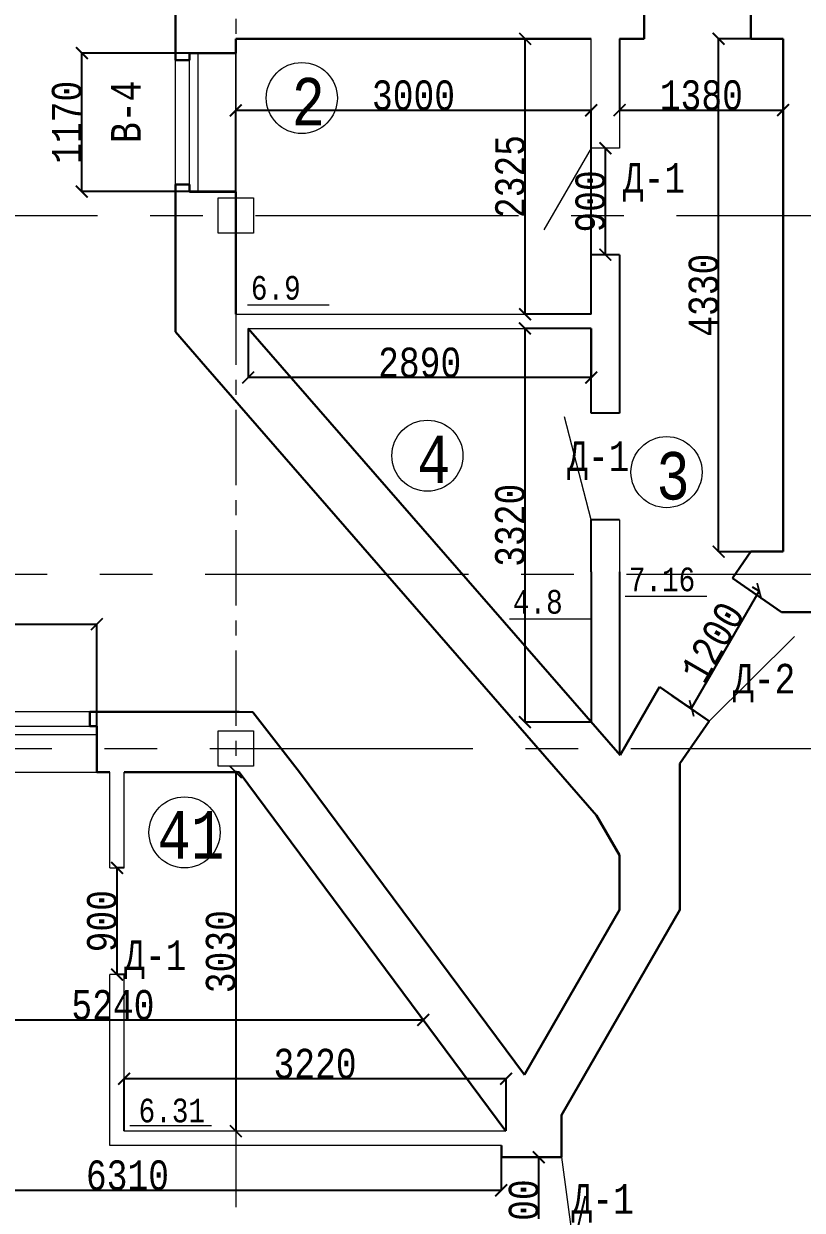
# Model space of a CAD drawing. Header units: millimetres. Extents: x -689206 to 4969298, y -1019800 to 703299.
# Drawn here: x 58652 to 65225, y -214572 to -204555 of the extents above; entities that cross this region are included whole.
import ezdxf

# ---------------------------------------------------------------- set-up
doc = ezdxf.new("R2010")
doc.units = ezdxf.units.MM
doc.linetypes.add('JIS_02_4.0', pattern=[5.5, 4, -1.5])
doc.linetypes.add('осеваяX2', pattern=[101.6, 63.5, -12.7, 12.7, -12.7])
for name, color, linetype, lineweight in [('несущие', 7, 'Continuous', 30), ('ОКНА', 250, 'Continuous', 20), ('РАЗМЕРЫ', 7, 'Continuous', 9), ('сваи', 7, 'JIS_02_4.0', 30), ('Слой1', 7, 'Continuous', 30), ('стены', 7, 'Continuous', 20)]:
    doc.layers.add(name, color=color, linetype=linetype, lineweight=lineweight)
doc.layers.add('четотам', color=7, linetype='Continuous')
doc.styles.add('Аннотативный', font='isocteur.ttf', dxfattribs={"width": 0.7, "height": 250})
doc.dimstyles.new('Аннотативный', dxfattribs={"dimscale": 0, "dimtxt": 250, "dimasz": 100, "dimexe": 1.25, "dimexo": 0.625, "dimtad": 1, "dimdec": 0, "dimtxsty": 'Аннотативный', "dimblk": 'ARCHTICK', "dimcen": 2.5, "dimadec": 0, "dimazin": 0, "dimtfac": 1, "dimtdec": 0, "dimtmove": 0, "dimatfit": 3, "dimfxl": 1, "dimarcsym": 0})

# ---------------------------------------------------------------- blocks, each defined once
blk = doc.blocks.new('_ArchTick')
at = {"color": 0, "linetype": 'ByBlock', "const_width": 0.15}
blk.add_lwpolyline([(-0.5, -0.5), (0.5, 0.5)], dxfattribs=at)
blk = doc.blocks.new('*D2291')
at = {"layer": 'Defpoints', "color": 0, "lineweight": 15, "transparency": 16777216}
for p in [(59143, -204802), (60443, -204802), (60443, -205972)]:
    blk.add_point(p, dxfattribs=at)
at = {"layer": 'ОКНА', "color": 0, "lineweight": -2, "transparency": 16777216}
for p, q in [((60442, -204802), (59141, -204802)), ((59143, -205972), (59143, -204802)), ((60442, -205972), (59141, -205972))]:
    blk.add_line(p, q, dxfattribs=at)
at = {"layer": 'ОКНА', "color": 0, "lineweight": -2, "transparency": 16777216, "xscale": 100, "yscale": 100, "zscale": 100}
for p, rotation in [((59143, -204802), 90), ((59143, -205972), 270)]:
    blk.add_blockref('_ArchTick', p, dxfattribs=dict(at, rotation=rotation))
at = {"layer": 'ОКНА', "color": 0, "lineweight": 5, "transparency": 16777216, "insert": (59017, -205387), "char_height": 250, "attachment_point": 5, "rotation": 90, "style": 'Аннотативный'}
blk.add_mtext('1170', dxfattribs=at)
blk = doc.blocks.new('*D2268')
at = {"layer": 'Defpoints', "color": 0, "linetype": 'ByBlock', "lineweight": 15, "transparency": 16777216}
for p in [(62683, -214124), (56373, -214404), (56373, -214404)]:
    blk.add_point(p, dxfattribs=at)
at = {"layer": 'РАЗМЕРЫ', "color": 0, "linetype": 'ByBlock', "lineweight": -2, "transparency": 16777216}
for p, q in [((62683, -214125), (62683, -214405)), ((56373, -214403), (56373, -214403)), ((62683, -214404), (56373, -214404))]:
    blk.add_line(p, q, dxfattribs=at)
at = {"layer": 'РАЗМЕРЫ', "color": 0, "linetype": 'ByBlock', "lineweight": -2, "transparency": 16777216, "xscale": 100, "yscale": 100, "zscale": 100, "rotation": 180}
blk.add_blockref('_ArchTick', (56373, -214404), dxfattribs=at)
at = {"layer": 'РАЗМЕРЫ', "color": 0, "linetype": 'ByBlock', "lineweight": -2, "transparency": 16777216, "xscale": 100, "yscale": 100, "zscale": 100}
blk.add_blockref('_ArchTick', (62683, -214404), dxfattribs=at)
at = {"layer": 'РАЗМЕРЫ', "color": 0, "linetype": 'ByBlock', "lineweight": 9, "transparency": 16777216, "insert": (59528, -214278), "char_height": 250, "attachment_point": 5, "style": 'Аннотативный'}
blk.add_mtext('6310', dxfattribs=at)
blk = doc.blocks.new('*D2269')
at = {"layer": 'Defpoints', "color": 0, "linetype": 'ByBlock', "lineweight": 15, "transparency": 16777216}
for p in [(59270, -209624), (57170, -210874), (59270, -210874)]:
    blk.add_point(p, dxfattribs=at)
at = {"layer": 'РАЗМЕРЫ', "color": 0, "linetype": 'ByBlock', "lineweight": -2, "transparency": 16777216}
for p, q in [((57170, -210873), (57170, -209623)), ((57170, -209624), (59270, -209624)), ((59270, -210873), (59270, -209623))]:
    blk.add_line(p, q, dxfattribs=at)
at = {"layer": 'РАЗМЕРЫ', "color": 0, "linetype": 'ByBlock', "lineweight": -2, "transparency": 16777216, "xscale": 100, "yscale": 100, "zscale": 100, "rotation": 180}
blk.add_blockref('_ArchTick', (57170, -209624), dxfattribs=at)
at = {"layer": 'РАЗМЕРЫ', "color": 0, "linetype": 'ByBlock', "lineweight": -2, "transparency": 16777216, "xscale": 100, "yscale": 100, "zscale": 100}
blk.add_blockref('_ArchTick', (59270, -209624), dxfattribs=at)
at = {"layer": 'РАЗМЕРЫ', "color": 0, "linetype": 'ByBlock', "lineweight": 5, "transparency": 16777216, "insert": (58220, -209499), "char_height": 250, "attachment_point": 5, "style": 'Аннотативный'}
blk.add_mtext('2100', dxfattribs=at)
blk = doc.blocks.new('*D2389')
at = {"layer": 'Defpoints', "color": 0, "linetype": 'ByBlock', "lineweight": 15, "transparency": 16777216}
for p in [(63563, -205605), (63563, -205605), (63563, -206505)]:
    blk.add_point(p, dxfattribs=at)
at = {"layer": 'РАЗМЕРЫ', "color": 0, "linetype": 'ByBlock', "lineweight": -2, "transparency": 16777216}
for p, q in [((63563, -205605), (63564, -205605)), ((63563, -206505), (63563, -205605)), ((63563, -206505), (63564, -206505))]:
    blk.add_line(p, q, dxfattribs=at)
at = {"layer": 'РАЗМЕРЫ', "color": 0, "linetype": 'ByBlock', "lineweight": -2, "transparency": 16777216, "xscale": 100, "yscale": 100, "zscale": 100}
for p, rotation in [((63563, -205605), 90), ((63563, -206505), 270)]:
    blk.add_blockref('_ArchTick', p, dxfattribs=dict(at, rotation=rotation))
at = {"layer": 'РАЗМЕРЫ', "color": 0, "linetype": 'ByBlock', "lineweight": 5, "transparency": 16777216, "insert": (63437, -206055), "char_height": 250, "attachment_point": 5, "rotation": 90, "style": 'Аннотативный'}
blk.add_mtext('900', dxfattribs=at)
blk = doc.blocks.new('*D2367')
at = {"layer": 'Defpoints', "color": 0, "linetype": 'ByBlock', "lineweight": 15, "transparency": 16777216}
for p in [(56783, -212971), (62026, -212965), (62026, -212965)]:
    blk.add_point(p, dxfattribs=at)
at = {"layer": 'РАЗМЕРЫ', "color": 0, "linetype": 'ByBlock', "lineweight": -2, "transparency": 16777216}
for p, q in [((56783, -212970), (56783, -212964)), ((56783, -212965), (62026, -212965)), ((62026, -212965), (62026, -212964))]:
    blk.add_line(p, q, dxfattribs=at)
at = {"layer": 'РАЗМЕРЫ', "color": 0, "linetype": 'ByBlock', "lineweight": -2, "transparency": 16777216, "xscale": 100, "yscale": 100, "zscale": 100, "rotation": 180}
blk.add_blockref('_ArchTick', (56783, -212965), dxfattribs=at)
at = {"layer": 'РАЗМЕРЫ', "color": 0, "linetype": 'ByBlock', "lineweight": -2, "transparency": 16777216, "xscale": 100, "yscale": 100, "zscale": 100}
blk.add_blockref('_ArchTick', (62026, -212965), dxfattribs=at)
at = {"layer": 'РАЗМЕРЫ', "color": 0, "linetype": 'ByBlock', "lineweight": 5, "transparency": 16777216, "insert": (59405, -212840), "char_height": 250, "attachment_point": 5, "style": 'Аннотативный'}
blk.add_mtext('5240', dxfattribs=at)
blk = doc.blocks.new('*D2369')
at = {"layer": 'Defpoints', "color": 0, "linetype": 'ByBlock', "lineweight": 15, "transparency": 16777216}
for p in [(62885, -204682), (63443, -204682), (63443, -207007)]:
    blk.add_point(p, dxfattribs=at)
at = {"layer": 'РАЗМЕРЫ', "color": 0, "linetype": 'ByBlock', "lineweight": -2, "transparency": 16777216}
for p, q in [((63442, -204682), (62884, -204682)), ((62885, -207007), (62885, -204682)), ((63442, -207007), (62884, -207007))]:
    blk.add_line(p, q, dxfattribs=at)
at = {"layer": 'РАЗМЕРЫ', "color": 0, "linetype": 'ByBlock', "lineweight": -2, "transparency": 16777216, "xscale": 100, "yscale": 100, "zscale": 100}
for p, rotation in [((62885, -204682), 90), ((62885, -207007), 270)]:
    blk.add_blockref('_ArchTick', p, dxfattribs=dict(at, rotation=rotation))
at = {"layer": 'РАЗМЕРЫ', "color": 0, "linetype": 'ByBlock', "lineweight": 5, "transparency": 16777216, "insert": (62760, -205845), "char_height": 250, "attachment_point": 5, "rotation": 90, "style": 'Аннотативный'}
blk.add_mtext('2325', dxfattribs=at)
blk = doc.blocks.new('*D2370')
at = {"layer": 'Defpoints', "color": 0, "linetype": 'ByBlock', "lineweight": 15, "transparency": 16777216}
for p in [(63443, -207127), (62884, -210451), (63443, -210451)]:
    blk.add_point(p, dxfattribs=at)
at = {"layer": 'РАЗМЕРЫ', "color": 0, "linetype": 'ByBlock', "lineweight": -2, "transparency": 16777216}
for p, q in [((63442, -207127), (62883, -207127)), ((62884, -207127), (62884, -210451)), ((63442, -210451), (62883, -210451))]:
    blk.add_line(p, q, dxfattribs=at)
at = {"layer": 'РАЗМЕРЫ', "color": 0, "linetype": 'ByBlock', "lineweight": -2, "transparency": 16777216, "xscale": 100, "yscale": 100, "zscale": 100}
for p, rotation in [((62884, -207127), 90), ((62884, -210451), 270)]:
    blk.add_blockref('_ArchTick', p, dxfattribs=dict(at, rotation=rotation))
at = {"layer": 'РАЗМЕРЫ', "color": 0, "linetype": 'ByBlock', "lineweight": 5, "transparency": 16777216, "insert": (62759, -208789), "char_height": 250, "attachment_point": 5, "rotation": 90, "style": 'Аннотативный'}
blk.add_mtext('3320', dxfattribs=at)
blk = doc.blocks.new('*D2371')
at = {"layer": 'Defpoints', "color": 0, "linetype": 'ByBlock', "lineweight": 15, "transparency": 16777216}
for p in [(60547, -207127), (63443, -207127), (60547, -207542)]:
    blk.add_point(p, dxfattribs=at)
at = {"layer": 'РАЗМЕРЫ', "color": 0, "linetype": 'ByBlock', "lineweight": -2, "transparency": 16777216}
for p, q in [((60547, -207128), (60547, -207543)), ((63443, -207128), (63443, -207543)), ((63443, -207542), (60547, -207542))]:
    blk.add_line(p, q, dxfattribs=at)
at = {"layer": 'РАЗМЕРЫ', "color": 0, "linetype": 'ByBlock', "lineweight": -2, "transparency": 16777216, "xscale": 100, "yscale": 100, "zscale": 100, "rotation": 180}
blk.add_blockref('_ArchTick', (60547, -207542), dxfattribs=at)
at = {"layer": 'РАЗМЕРЫ', "color": 0, "linetype": 'ByBlock', "lineweight": -2, "transparency": 16777216, "xscale": 100, "yscale": 100, "zscale": 100}
blk.add_blockref('_ArchTick', (63443, -207542), dxfattribs=at)
at = {"layer": 'РАЗМЕРЫ', "color": 0, "linetype": 'ByBlock', "lineweight": 5, "transparency": 16777216, "insert": (61995, -207416), "char_height": 250, "attachment_point": 5, "style": 'Аннотативный'}
blk.add_mtext('2890', dxfattribs=at)
blk = doc.blocks.new('*D2372')
at = {"layer": 'Defpoints', "color": 0, "linetype": 'ByBlock', "lineweight": 15, "transparency": 16777216}
for p in [(60443, -205286), (60443, -207007), (63443, -207007)]:
    blk.add_point(p, dxfattribs=at)
at = {"layer": 'РАЗМЕРЫ', "color": 0, "linetype": 'ByBlock', "lineweight": -2, "transparency": 16777216}
for p, q in [((60443, -207007), (60443, -205284)), ((63443, -205286), (60443, -205286)), ((63443, -207007), (63443, -205284))]:
    blk.add_line(p, q, dxfattribs=at)
at = {"layer": 'РАЗМЕРЫ', "color": 0, "linetype": 'ByBlock', "lineweight": -2, "transparency": 16777216, "xscale": 100, "yscale": 100, "zscale": 100, "rotation": 180}
blk.add_blockref('_ArchTick', (60443, -205286), dxfattribs=at)
at = {"layer": 'РАЗМЕРЫ', "color": 0, "linetype": 'ByBlock', "lineweight": -2, "transparency": 16777216, "xscale": 100, "yscale": 100, "zscale": 100}
blk.add_blockref('_ArchTick', (63443, -205286), dxfattribs=at)
at = {"layer": 'РАЗМЕРЫ', "color": 0, "linetype": 'ByBlock', "lineweight": 5, "transparency": 16777216, "insert": (61943, -205160), "char_height": 250, "attachment_point": 5, "style": 'Аннотативный'}
blk.add_mtext('3000', dxfattribs=at)
blk = doc.blocks.new('*D2373')
at = {"layer": 'Defpoints', "color": 0, "linetype": 'ByBlock', "lineweight": 15, "transparency": 16777216}
for p in [(63683, -204682), (65063, -204682), (65063, -205284)]:
    blk.add_point(p, dxfattribs=at)
at = {"layer": 'РАЗМЕРЫ', "color": 0, "linetype": 'ByBlock', "lineweight": -2, "transparency": 16777216}
for p, q in [((63683, -204683), (63683, -205286)), ((65063, -204683), (65063, -205286)), ((63683, -205284), (65063, -205284))]:
    blk.add_line(p, q, dxfattribs=at)
at = {"layer": 'РАЗМЕРЫ', "color": 0, "linetype": 'ByBlock', "lineweight": -2, "transparency": 16777216, "xscale": 100, "yscale": 100, "zscale": 100, "rotation": 180}
blk.add_blockref('_ArchTick', (63683, -205284), dxfattribs=at)
at = {"layer": 'РАЗМЕРЫ', "color": 0, "linetype": 'ByBlock', "lineweight": -2, "transparency": 16777216, "xscale": 100, "yscale": 100, "zscale": 100}
blk.add_blockref('_ArchTick', (65063, -205284), dxfattribs=at)
at = {"layer": 'РАЗМЕРЫ', "color": 0, "linetype": 'ByBlock', "lineweight": 5, "transparency": 16777216, "insert": (64373, -205159), "char_height": 250, "attachment_point": 5, "style": 'Аннотативный'}
blk.add_mtext('1380', dxfattribs=at)
blk = doc.blocks.new('*D2374')
at = {"layer": 'Defpoints', "color": 0, "linetype": 'ByBlock', "lineweight": 15, "transparency": 16777216}
for p in [(64519, -204682), (65063, -204682), (65063, -209012)]:
    blk.add_point(p, dxfattribs=at)
at = {"layer": 'РАЗМЕРЫ', "color": 0, "linetype": 'ByBlock', "lineweight": -2, "transparency": 16777216}
for p, q in [((65062, -204682), (64518, -204682)), ((64519, -209012), (64519, -204682)), ((65062, -209012), (64518, -209012))]:
    blk.add_line(p, q, dxfattribs=at)
at = {"layer": 'РАЗМЕРЫ', "color": 0, "linetype": 'ByBlock', "lineweight": -2, "transparency": 16777216, "xscale": 100, "yscale": 100, "zscale": 100}
for p, rotation in [((64519, -204682), 90), ((64519, -209012), 270)]:
    blk.add_blockref('_ArchTick', p, dxfattribs=dict(at, rotation=rotation))
at = {"layer": 'РАЗМЕРЫ', "color": 0, "linetype": 'ByBlock', "lineweight": 5, "transparency": 16777216, "insert": (64393, -206847), "char_height": 250, "attachment_point": 5, "rotation": 90, "style": 'Аннотативный'}
blk.add_mtext('4330', dxfattribs=at)
blk = doc.blocks.new('*D2409')
at = {"layer": 'Defpoints', "color": 0, "lineweight": 15, "ltscale": 15000, "transparency": 16777216}
for p in [(59440, -211682), (59500, -211682), (59500, -212582)]:
    blk.add_point(p, dxfattribs=at)
at = {"layer": 'сваи', "color": 0, "lineweight": -2, "ltscale": 15000, "transparency": 16777216}
for p, q in [((59499, -211682), (59439, -211682)), ((59440, -212582), (59440, -211682)), ((59499, -212582), (59439, -212582))]:
    blk.add_line(p, q, dxfattribs=at)
at = {"layer": 'сваи', "color": 0, "lineweight": -2, "ltscale": 15000, "transparency": 16777216, "xscale": 100, "yscale": 100, "zscale": 100}
for p, rotation in [((59440, -211682), 90), ((59440, -212582), 270)]:
    blk.add_blockref('_ArchTick', p, dxfattribs=dict(at, rotation=rotation))
at = {"layer": 'сваи', "color": 0, "lineweight": 5, "ltscale": 15000, "transparency": 16777216, "insert": (59314, -212132), "char_height": 250, "attachment_point": 5, "rotation": 90, "style": 'Аннотативный'}
blk.add_mtext('900', dxfattribs=at)
blk = doc.blocks.new('*D2410')
at = {"layer": 'Defpoints', "color": 0, "lineweight": 15, "ltscale": 15000, "transparency": 16777216}
for p in [(59500, -213462), (59500, -213904), (62724, -213904)]:
    blk.add_point(p, dxfattribs=at)
at = {"layer": 'сваи', "color": 0, "lineweight": -2, "ltscale": 15000, "transparency": 16777216}
for p, q in [((59500, -213903), (59500, -213461)), ((62724, -213462), (59500, -213462)), ((62724, -213903), (62724, -213461))]:
    blk.add_line(p, q, dxfattribs=at)
at = {"layer": 'сваи', "color": 0, "lineweight": -2, "ltscale": 15000, "transparency": 16777216, "xscale": 100, "yscale": 100, "zscale": 100, "rotation": 180}
blk.add_blockref('_ArchTick', (59500, -213462), dxfattribs=at)
at = {"layer": 'сваи', "color": 0, "lineweight": -2, "ltscale": 15000, "transparency": 16777216, "xscale": 100, "yscale": 100, "zscale": 100}
blk.add_blockref('_ArchTick', (62724, -213462), dxfattribs=at)
at = {"layer": 'сваи', "color": 0, "lineweight": 5, "ltscale": 15000, "transparency": 16777216, "insert": (61112, -213336), "char_height": 250, "attachment_point": 5, "style": 'Аннотативный'}
blk.add_mtext('3220', dxfattribs=at)
blk = doc.blocks.new('*D2411')
at = {"layer": 'Defpoints', "color": 0, "lineweight": 15, "ltscale": 15000, "transparency": 16777216}
for p in [(60443, -210874), (60443, -213904), (60443, -213904)]:
    blk.add_point(p, dxfattribs=at)
at = {"layer": 'сваи', "color": 0, "lineweight": -2, "ltscale": 15000, "transparency": 16777216}
for p, q in [((60443, -210874), (60444, -210874)), ((60443, -210874), (60443, -213904)), ((60443, -213904), (60444, -213904))]:
    blk.add_line(p, q, dxfattribs=at)
at = {"layer": 'сваи', "color": 0, "lineweight": -2, "ltscale": 15000, "transparency": 16777216, "xscale": 100, "yscale": 100, "zscale": 100}
for p, rotation in [((60443, -210874), 90), ((60443, -213904), 270)]:
    blk.add_blockref('_ArchTick', p, dxfattribs=dict(at, rotation=rotation))
at = {"layer": 'сваи', "color": 0, "lineweight": 5, "ltscale": 15000, "transparency": 16777216, "insert": (60317, -212389), "char_height": 250, "attachment_point": 5, "rotation": 90, "style": 'Аннотативный'}
blk.add_mtext('3030', dxfattribs=at)
blk = doc.blocks.new('*D2441')
at = {"layer": 'Defpoints', "color": 0, "linetype": 'ByBlock', "lineweight": 15, "ltscale": 35, "transparency": 16777216}
for p in [(63000, -214124), (63070, -214124), (63030, -215024)]:
    blk.add_point(p, dxfattribs=at)
at = {"layer": 'сваи', "color": 0, "linetype": 'ByBlock', "lineweight": -2, "ltscale": 35, "transparency": 16777216}
for p, q in [((63069, -214124), (62999, -214124)), ((63000, -215024), (63000, -214124)), ((63029, -215024), (62999, -215024))]:
    blk.add_line(p, q, dxfattribs=at)
at = {"layer": 'сваи', "color": 0, "linetype": 'ByBlock', "lineweight": -2, "ltscale": 35, "transparency": 16777216, "xscale": 100, "yscale": 100, "zscale": 100}
for p, rotation in [((63000, -214124), 90), ((63000, -215024), 270)]:
    blk.add_blockref('_ArchTick', p, dxfattribs=dict(at, rotation=rotation))
at = {"layer": 'сваи', "color": 0, "linetype": 'ByBlock', "lineweight": 5, "ltscale": 35, "transparency": 16777216, "insert": (62874, -214574), "char_height": 250, "attachment_point": 5, "rotation": 90, "style": 'Аннотативный'}
blk.add_mtext('900', dxfattribs=at)
blk = doc.blocks.new('*D2446')
at = {"layer": 'Defpoints', "color": 0, "linetype": 'ByBlock', "lineweight": 15, "ltscale": 35, "transparency": 16777216}
for p in [(64800, -209310), (64862, -209345), (64230, -210298)]:
    blk.add_point(p, dxfattribs=at)
at = {"layer": 'РАЗМЕРЫ', "color": 0, "linetype": 'ByBlock', "lineweight": -2, "ltscale": 35, "transparency": 16777216}
for p, q in [((64291, -210334), (64862, -209345)), ((64801, -209310), (64863, -209346)), ((64230, -210299), (64292, -210334))]:
    blk.add_line(p, q, dxfattribs=at)
at = {"layer": 'РАЗМЕРЫ', "color": 0, "linetype": 'ByBlock', "lineweight": -2, "ltscale": 35, "transparency": 16777216, "xscale": 100, "yscale": 100, "zscale": 100}
for p, rotation in [((64862, -209345), 59.99999999999949), ((64291, -210334), 239.9999999999995)]:
    blk.add_blockref('_ArchTick', p, dxfattribs=dict(at, rotation=rotation))
at = {"layer": 'РАЗМЕРЫ', "color": 0, "linetype": 'ByBlock', "lineweight": 5, "ltscale": 35, "transparency": 16777216, "insert": (64468, -209777), "char_height": 250, "attachment_point": 5, "rotation": 60, "style": 'Аннотативный'}
blk.add_mtext('1200', dxfattribs=at)

msp = doc.modelspace()

# ---------------------------------------------------------------- linework, layer by layer
at = {"layer": 'несущие', "color": 0}
for p, q in [((64967.4, -209011.5), (65062.8, -209011.5)), ((65050, -209521.5), (68411.5, -209521.5)), ((64439.6, -210443.1), (64127.8, -210228)), ((59210, -210364.1), (60471.5, -210364.1)), ((60471.5, -210364.1), (60587, -210366.5)), ((60981.5, -210874.1), (60587, -210366.5)), ((64192.7, -210800.8), (64439.6, -210443.1)), ((59270, -210484.1), (59270, -210874.1)), ((59380, -210874.1), (59270, -210874.1)), ((60471.5, -210874.1), (59500, -210874.1)), ((59799.5, -210874.1), (60471.5, -210874.1)), ((62723.5, -213904.1), (60471.5, -210874.1)), ((62879.6, -213428), (60981.5, -210874.1)), ((62885.8, -213417.4), (62879.6, -213428))]:
    msp.add_line(p, q, dxfattribs=at)
at = {"layer": 'ОКНА', "lineweight": 13}
for p, q in [((60122.7, -204802.5), (60122.7, -205972.5)), ((60052.7, -205972.5), (60052.7, -204862.5)), ((57170, -210554.1), (59270, -210554.1)), ((57230, -210484.1), (59210, -210484.1))]:
    msp.add_line(p, q, dxfattribs=at)
at = {"layer": 'ОКНА', "color": 0, "lineweight": 13}
for p, q in [((60442.7, -204802.5), (60442.7, -205972.5)), ((59210, -210364.1), (57230, -210364.1)), ((57170, -210874.1), (59270, -210874.1))]:
    msp.add_line(p, q, dxfattribs=at)
at = {"layer": 'РАЗМЕРЫ'}
for p, q in [((60442.7, -205872.1), (60442.7, -204802.5)), ((60540.6, -206927.1), (61229.9, -206927.1)), ((63730.6, -209388.8), (64419.9, -209388.8)), ((62752.4, -209577.9), (63441.6, -209577.9)), ((59548.5, -213856.9), (60237.7, -213856.9))]:
    msp.add_line(p, q, dxfattribs=at)
at = {"layer": 'РАЗМЕРЫ', "lineweight": 13}
msp.add_line((59932.7, -205912.5), (59932.7, -204862.5), dxfattribs=at)
at = {"layer": 'РАЗМЕРЫ', "lineweight": 30}
for p, q in [((59932.7, -207156), (59932.7, -206931.6)), ((60187.7, -207448.8), (59932.7, -207156)), ((59210, -210484.1), (59210, -210364.1)), ((59270, -210484.1), (59210, -210484.1)), ((63488.3, -211238.3), (63682.7, -211575))]:
    msp.add_line(p, q, dxfattribs=at)
at = {"layer": 'РАЗМЕРЫ', "linetype": 'ByBlock', "lineweight": 13}
for p, q in [((60442.7, -207007.1), (63442.7, -207007.1)), ((60547.2, -207127.1), (63442.7, -207127.1))]:
    msp.add_line(p, q, dxfattribs=at)
at = {"layer": 'РАЗМЕРЫ', "linetype": 'ByBlock', "lineweight": 25}
for p, q in [((63682.7, -207843.5), (63442.7, -207843.5)), ((63682.7, -208743.5), (63442.7, -208743.5))]:
    msp.add_line(p, q, dxfattribs=at)
at = {"layer": 'РАЗМЕРЫ', "linetype": 'ByBlock', "lineweight": 9}
msp.add_line((63442.7, -208743.5), (63217.1, -207873.4), dxfattribs=at)
at = {"layer": 'РАЗМЕРЫ', "linetype": 'ByBlock', "lineweight": 30, "ltscale": 35}
for p, q in [((64635.4, -209235.4), (64789.9, -209011.5)), ((64789.9, -209011.5), (64967.4, -209011.5)), ((65050, -209521.5), (64635.4, -209235.4)), ((64019.8, -210153.4), (63686.3, -210731.1)), ((64439.6, -210443.1), (64019.8, -210153.4))]:
    msp.add_line(p, q, dxfattribs=at)
at = {"layer": 'РАЗМЕРЫ', "linetype": 'ByBlock', "lineweight": 5, "ltscale": 35}
msp.add_line((64439.6, -210443.1), (65160, -209728.7), dxfattribs=at)
at = {"layer": 'сваи', "lineweight": 13, "ltscale": 15000}
for p, q in [((59380, -211681.8), (59380, -210874.1)), ((59500, -211681.8), (59500, -210874.1)), ((59380, -211681.8), (59500, -211681.8)), ((59380, -214024.1), (59380, -212581.8)), ((59500, -212581.8), (59380, -212581.8)), ((59500, -213904.1), (59500, -212581.8)), ((62723.5, -213904.1), (59500, -213904.1)), ((62685.4, -214024.1), (59380, -214024.1))]:
    msp.add_line(p, q, dxfattribs=at)
at = {"layer": 'сваи', "linetype": 'ByBlock', "lineweight": 9, "ltscale": 35}
msp.add_line((63192.7, -214124.1), (63293.7, -214877), dxfattribs=at)
at = {"layer": 'Слой1', "lineweight": 20}
msp.add_line((60052.7, -204862.5), (60052.7, -204802.5), dxfattribs=at)
at = {"layer": 'Слой1', "lineweight": 30}
for p, q in [((60052.7, -204802.5), (60442.7, -204802.5)), ((60052.7, -204802.5), (60052.7, -204862.5)), ((60052.7, -204862.5), (59932.7, -204862.5)), ((60052.7, -205912.5), (59932.7, -205912.5)), ((60052.7, -205912.5), (60052.7, -205972.5)), ((60052.7, -205972.5), (60442.7, -205972.5))]:
    msp.add_line(p, q, dxfattribs=at)
at = {"layer": 'стены', "lineweight": 30}
for p, q in [((59932.7, -204862.5), (59932.7, -203691.5)), ((63890.8, -204682.1), (63890.8, -204172.1)), ((64790.8, -204682.1), (64790.8, -204172.1)), ((60442.7, -204682.1), (63442.7, -204682.1)), ((60442.7, -204682.1), (60442.7, -204802.5)), ((63890.8, -204682.1), (63682.7, -204682.1)), ((65062.8, -204682.1), (64790.8, -204682.1)), ((65062.8, -209011.5), (65062.8, -204682.1)), ((59932.7, -206931.6), (59932.7, -205912.5)), ((60442.7, -205972.5), (60442.7, -207007.1)), ((60442.7, -206802.1), (60442.7, -206932.1)), ((60547.2, -207127.1), (63686.3, -210731.1)), ((60187.7, -207448.8), (63488.3, -211238.3)), ((64192.7, -210800.8), (64439.6, -210443.1)), ((64192.7, -211237), (64192.7, -210800.8)), ((64192.7, -212037), (64192.7, -211237)), ((63682.7, -211575), (63682.7, -212037)), ((63682.7, -212037), (62885.8, -213417.4)), ((63192.7, -213769.1), (64192.7, -212037)), ((63192.7, -214024.1), (63192.7, -213769.1)), ((62685.4, -214124.1), (62685.4, -214024.1)), ((63192.7, -214024.1), (63192.7, -214124.1)), ((62682.7, -214124.1), (63190, -214124.1))]:
    msp.add_line(p, q, dxfattribs=at)
at = {"layer": 'стены', "linetype": 'осеваяX2', "lineweight": 5, "ltscale": 10}
msp.add_line((60442.7, -203751.5), (60442.7, -230643.1), dxfattribs=at)
at = {"layer": 'стены'}
for p, q in [((63442.7, -204682.1), (63080.8, -204682.1)), ((63442.7, -205604.9), (63442.7, -204682.1)), ((63682.7, -204682.1), (63890.8, -204682.1)), ((63682.7, -204682.1), (63682.7, -205604.9)), ((64790.8, -204682.1), (64950.8, -204682.1)), ((63682.7, -205604.9), (63442.7, -205604.9)), ((63442.7, -207007.1), (63442.7, -206504.9)), ((63682.7, -208743.5), (63682.7, -209182.1)), ((64439.6, -210443.1), (64192.7, -210800.8)), ((64439.6, -210443.1), (64192.7, -210800.8)), ((63682.7, -212037), (63182.7, -212903.1)), ((64192.7, -212037), (63692.7, -212903.1))]:
    msp.add_line(p, q, dxfattribs=at)
at = {"layer": 'стены', "lineweight": 9}
msp.add_line((63442.7, -205604.9), (63044.6, -206294.4), dxfattribs=at)
at = {"layer": 'стены', "linetype": 'осеваяX2', "lineweight": 5, "ltscale": 35}
for p, q in [((46383.8, -206174.1), (108442.7, -206174.1)), ((42404.8, -209201.5), (108442.7, -209201.5)), ((42442.7, -210674.1), (108442.7, -210674.1))]:
    msp.add_line(p, q, dxfattribs=at)
at = {"layer": 'стены', "lineweight": 25}
for p, q in [((63682.7, -206504.9), (63442.7, -206504.9)), ((63682.7, -206504.9), (63682.7, -207843.5)), ((63442.7, -207843.5), (63442.7, -207127.1)), ((63442.7, -209182.1), (63442.7, -208743.5)), ((63442.7, -209182.1), (63442.7, -210447)), ((63682.7, -209182.1), (63682.7, -210728.2))]:
    msp.add_line(p, q, dxfattribs=at)
at = {"layer": 'стены', "color": 7, "lineweight": 25, "true_color": 0xffffff}
msp.add_line((63192.7, -215304.1), (63394.7, -214449.9), dxfattribs=at)
at = {"layer": 'стены', "lineweight": 20}
for points in [[(60292.7, -206024.1), (60592.7, -206024.1), (60592.7, -206324.1), (60292.7, -206324.1)], [(60292.7, -210524.1), (60592.7, -210524.1), (60592.7, -210824.1), (60292.7, -210824.1)]]:
    msp.add_lwpolyline(points, close=True, dxfattribs=at)
at = {"layer": 'четотам', "lineweight": 13}
for centre in [(61000, -205181.8), (62060.3, -208201.6), (64079, -208340.4), (60010, -211381.8)]:
    msp.add_circle(centre, 300, dxfattribs=at)

# ---------------------------------------------------------------- texts
at = {"layer": 'РАЗМЕРЫ', "lineweight": 20, "ltscale": 150, "insert": (59390, -205561.8), "char_height": 250, "width": 922.913, "attachment_point": 1, "rotation": 90, "style": 'Аннотативный'}
msp.add_mtext('В-4', dxfattribs=at)
at = {"layer": 'РАЗМЕРЫ', "lineweight": 13, "ltscale": 150, "char_height": 401.1, "width": 1460, "attachment_point": 1, "style": 'Аннотативный'}
for s, insert in [('2', (60914.2, -205012)), ('4', (61974.5, -208031.9)), ('3', (63993.2, -208170.7)), ('41', (59782, -211201.9))]:
    msp.add_mtext(s, dxfattribs=dict(at, insert=insert))
at = {"layer": 'РАЗМЕРЫ', "lineweight": 20, "ltscale": 150, "char_height": 250, "width": 922.913, "attachment_point": 1, "style": 'Аннотативный'}
for s, insert in [('Д-1', (63710, -205731.2)), ('Д-1', (63240, -208081.2)), ('Д-2', (64640.1, -209959.2)), ('Д-1', (59500, -212294.3)), ('Д-1', (63277, -214351.9))]:
    msp.add_mtext(s, dxfattribs=dict(at, insert=insert))
at = {"layer": 'РАЗМЕРЫ', "char_height": 200, "width": 656.117, "attachment_point": 1, "style": 'Аннотативный'}
for s, insert in [('6.9', (60569.9, -206684.3)), ('7.16', (63759.9, -209146)), ('4.8', (62781.7, -209335.1)), ('6.31', (59622.1, -213629.9))]:
    msp.add_mtext(s, dxfattribs=dict(at, insert=insert))

# ---------------------------------------------------------------- dimensions: what is measured, and where the dimension line sits
at = {"layer": 'ОКНА', "lineweight": 5}
dim = msp.add_aligned_dim(p1=(60442.7, -205972.5), p2=(60442.7, -204802.5), distance=1300, dimstyle='Аннотативный', dxfattribs=at)
dim.commit()
dim.dimension.update_dxf_attribs({"geometry": '*D2291', "text_midpoint": (59017.1, -205387.5)})
at = {"layer": 'РАЗМЕРЫ', "linetype": 'ByBlock', "lineweight": 5}
dim = msp.add_linear_dim(base=(62885.5, -204682.1), p1=(63442.7, -207007.1), p2=(63442.7, -204682.1), angle=90, dimstyle='Аннотативный', dxfattribs=at)
dim.commit()
dim.dimension.update_dxf_attribs({"geometry": '*D2369', "text_midpoint": (62759.8, -205844.6)})
for base, p1, p2, text, picture, middle in [((64518.9, -204682.1), (65062.8, -209011.5), (65062.8, -204682.1), '4330', '*D2374', (64393.3, -206846.8)), ((62884.2, -210451.5), (63442.7, -207127.1), (63442.7, -210451.5), '3320', '*D2370', (62758.6, -208789.3))]:
    dim = msp.add_linear_dim(base=base, p1=p1, p2=p2, angle=90, text=text, dimstyle='Аннотативный', dxfattribs=at)
    dim.commit()
    dim.dimension.update_dxf_attribs({"geometry": picture, "text_midpoint": middle})
for base, p1, p2, picture, middle in [((65062.8, -205284.3), (63682.7, -204682.1), (65062.8, -204682.1), '*D2373', (64372.7, -205158.7)), ((60442.7, -205285.6), (63442.7, -207007.1), (60442.7, -207007.1), '*D2372', (61942.7, -205160))]:
    dim = msp.add_linear_dim(base=base, p1=p1, p2=p2, dimstyle='Аннотативный', dxfattribs=at)
    dim.commit()
    dim.dimension.update_dxf_attribs({"geometry": picture, "text_midpoint": middle})
at = {"layer": 'РАЗМЕРЫ', "color": 18, "linetype": 'ByBlock', "lineweight": 5, "true_color": 0x000000}
dim = msp.add_linear_dim(base=(63562.7, -205604.9), p1=(63562.7, -206504.9), p2=(63562.7, -205604.9), angle=90, dimstyle='Аннотативный', dxfattribs=at)
dim.commit()
dim.dimension.update_dxf_attribs({"geometry": '*D2389', "text_midpoint": (63437.1, -206054.9)})
at = {"layer": 'РАЗМЕРЫ', "linetype": 'ByBlock', "lineweight": 5}
dim = msp.add_linear_dim(base=(60547.2, -207541.8), p1=(63442.7, -207127.1), p2=(60547.2, -207127.1), text='2890', dimstyle='Аннотативный', dxfattribs=at)
dim.commit()
dim.dimension.update_dxf_attribs({"geometry": '*D2371', "text_midpoint": (61995, -207541.8), "dimtype": 160})
at = {"layer": 'РАЗМЕРЫ', "color": 18, "linetype": 'ByBlock', "lineweight": 5, "true_color": 0x000000}
dim = msp.add_linear_dim(base=(59270, -209624.3), p1=(57170, -210874.1), p2=(59270, -210874.1), dimstyle='Аннотативный', dxfattribs=at)
dim.commit()
dim.dimension.update_dxf_attribs({"geometry": '*D2269', "text_midpoint": (58220, -209498.7)})
at = {"layer": 'РАЗМЕРЫ', "linetype": 'ByBlock', "lineweight": 5, "ltscale": 35}
dim = msp.add_aligned_dim(p1=(64229.7, -210298.3), p2=(64800.3, -209309.9), distance=-71.1, text='1200', dimstyle='Аннотативный', dxfattribs=at)
dim.commit()
dim.dimension.update_dxf_attribs({"geometry": '*D2446', "text_midpoint": (64467.8, -209776.8)})
at = {"layer": 'РАЗМЕРЫ', "linetype": 'ByBlock', "lineweight": 5}
dim = msp.add_linear_dim(base=(62025.8, -212965.3), p1=(56783.4, -212970.7), p2=(62025.8, -212965.3), text='5240', dimstyle='Аннотативный', dxfattribs=at)
dim.commit()
dim.dimension.update_dxf_attribs({"geometry": '*D2367', "text_midpoint": (59404.6, -212839.7)})
at = {"layer": 'РАЗМЕРЫ', "color": 18, "linetype": 'ByBlock', "lineweight": 9, "true_color": 0x000000}
dim = msp.add_linear_dim(base=(56372.7, -214404.1), p1=(62682.7, -214124.1), p2=(56372.7, -214404.1), dimstyle='Аннотативный', dxfattribs=at)
dim.commit()
dim.dimension.update_dxf_attribs({"geometry": '*D2268', "text_midpoint": (59527.7, -214278.5)})
at = {"layer": 'сваи', "lineweight": 5, "ltscale": 15000}
for base, p1, p2, picture, middle in [((60442.7, -213904.1), (60442.7, -210874.1), (60442.7, -213904.1), '*D2411', (60317.1, -212389.1)), ((59440, -211681.8), (59500, -212581.8), (59500, -211681.8), '*D2409', (59314.4, -212131.8))]:
    dim = msp.add_linear_dim(base=base, p1=p1, p2=p2, angle=90, dimstyle='Аннотативный', dxfattribs=at)
    dim.commit()
    dim.dimension.update_dxf_attribs({"geometry": picture, "text_midpoint": middle})
dim = msp.add_linear_dim(base=(59500, -213461.8), p1=(62723.5, -213904.1), p2=(59500, -213904.1), text='3220', dimstyle='Аннотативный', dxfattribs=at)
dim.commit()
dim.dimension.update_dxf_attribs({"geometry": '*D2410', "text_midpoint": (61111.8, -213336.2)})
at = {"layer": 'сваи', "linetype": 'ByBlock', "lineweight": 5, "ltscale": 35}
dim = msp.add_linear_dim(base=(62999.8, -214124.1), p1=(63029.8, -215024.1), p2=(63070, -214124.1), angle=90, dimstyle='Аннотативный', dxfattribs=at)
dim.commit()
dim.dimension.update_dxf_attribs({"geometry": '*D2441', "text_midpoint": (62874.2, -214574.1)})

doc.saveas('drawing.dxf')
